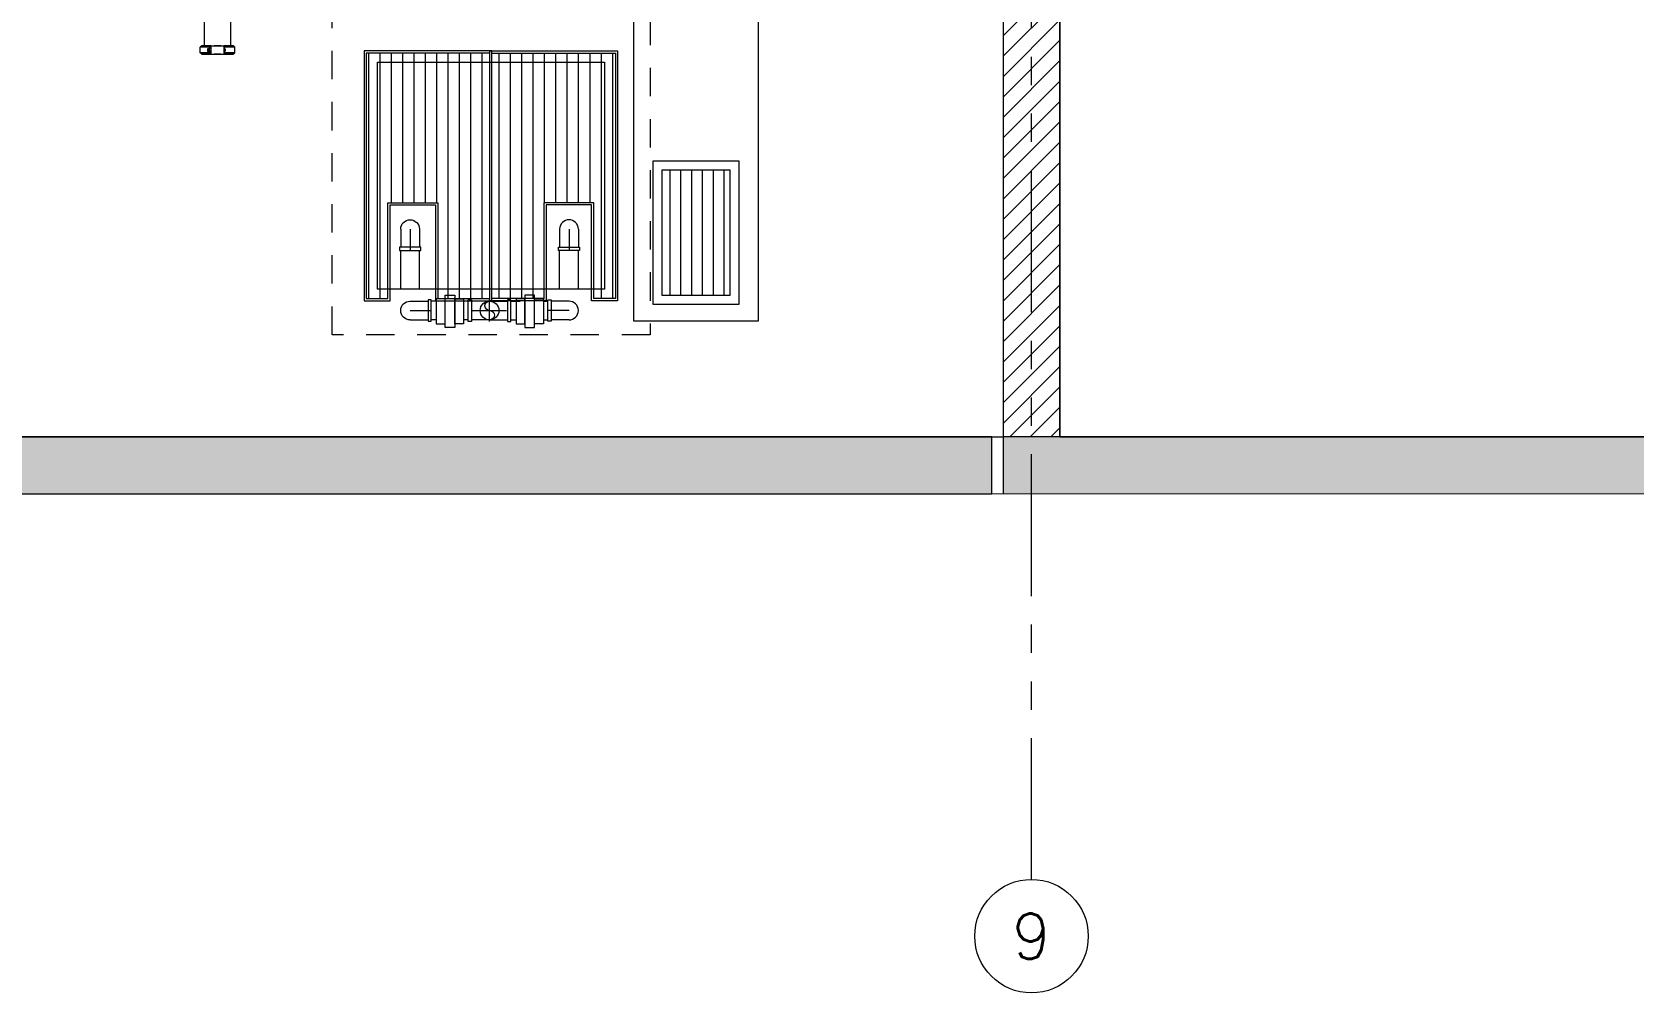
# Model space of a CAD drawing. Header units: millimetres. Extents: x 2085 to 2829, y 1347 to 1643.
# Drawn here: x 2159.86 to 2166.92, y 1600.64 to 1604.87 of the extents above; entities that cross this region are included whole.
import ezdxf
from ezdxf.enums import TextEntityAlignment as Align

# ---------------------------------------------------------------- set-up
doc = ezdxf.new("R2010")
doc.units = ezdxf.units.MM
for name, pattern in [('HIDDEN', [0.375, 0.25, -0.125]), ('HIDDEN2', [0.1875, 0.125, -0.0625]), ('PHANTOM', [2.5, 1.25, -0.25, 0.25, -0.25, 0.25, -0.25]), ('PHANTOM2', [1.25, 0.625, -0.125, 0.125, -0.125, 0.125, -0.125])]:
    doc.linetypes.add(name, pattern=pattern)
doc.layers.get('0').update_dxf_attribs({"color": 251, "lineweight": 9})
doc.layers.get('DEFPOINTS').update_dxf_attribs({"color": 251, "lineweight": 9})
for name, color, linetype, lineweight in [('0-accesorios', 251, 'Continuous', 13), ('00-GTI-Acoples', 251, 'Continuous', 13), ('00-W&D-block sanit', 251, 'Continuous', 13), ('00-W&D-RED DESAGUE', 251, 'Continuous', 13), ('A-EJES', 251, 'PHANTOM', 9), ('A-ESTRUCTURA-HATCH', 251, 'Continuous', 13), ('A-ESTRUCTURA-MUROS', 251, 'Continuous', 13), ('A-ESTRUCTURA-PLACAS', 251, 'Continuous', 13), ('A-MUROS', 251, 'Continuous', 9), ('A-PROYECCIONES', 251, 'HIDDEN2', 9), ('A-SANITARIOS', 251, 'Continuous', 13), ('A_30_Extractores', 251, 'Continuous', 13), ('DESAGUE', 251, 'Continuous', 13), ('HATCH', 251, 'Continuous', 13), ('S-TUB PROY 2', 251, 'Continuous', 13), ('X_TO4$0$A-MURO', 251, 'Continuous', 13)]:
    doc.layers.add(name, color=color, linetype=linetype, lineweight=lineweight)
doc.styles.add('ROMANS', font='romans.shx', dxfattribs={"width": 0.8})

# ---------------------------------------------------------------- blocks, each defined once
blk = doc.blocks.new('estructuras sotano 1')
at = {"layer": 'A-ESTRUCTURA-HATCH'}
h = blk.add_hatch(color=256, dxfattribs=at)
h.dxf.hatch_style = 1
h.paths.add_polyline_path([(18.94, 5.25), (19.19, 5.25), (19.19, 4.55), (18.94, 4.55)])
h.paths.add_polyline_path([(26.15, 5.25), (26.4, 5.25), (26.4, 4.55), (26.15, 4.55)])
h.paths.add_polyline_path([(26.15, 11.95), (26.4, 11.95), (26.4, 11.25), (26.15, 11.25)])
h.paths.add_polyline_path([(18.89, 11.95), (19.19, 11.95), (19.19, 11.25), (18.89, 11.25)])
h.paths.add_polyline_path([(11.43, 5.25), (11.98, 5.25), (11.98, 4.55), (11.43, 4.55)])
h.paths.add_polyline_path([(11.43, 11.95), (11.98, 11.95), (11.98, 11.25), (11.43, 11.25)])
h.paths.add_polyline_path([(4.22, 5.25), (4.47, 5.25), (4.47, 4.55), (4.22, 4.55)])
h.paths.add_polyline_path([(4.22, 11.95), (4.47, 11.95), (4.47, 11.25), (4.22, 11.25)])
h.paths.add_polyline_path([(18.89, 0.2499), (0, 0.25), (0, 0), (18.89, 0.0001)])
h.paths.add_polyline_path([(27.49, 0.25), (18.94, 0.25), (18.94, 0.0003), (27.49, 0.0004)])
h.paths.add_polyline_path([(15.265, 11.2494), (15.265, 13.45), (17.215, 13.4501), (17.215, 13.6), (15.015, 13.6), (15.015, 11.2494)])
h.paths.add_polyline_path([(19.165, 16.45), (18.94, 16.45), (15.015, 16.45), (15.015, 16.25), (18.915, 16.25), (18.915, 13.3), (19.165, 13.3)])
h.paths.add_polyline_path([(16.265, 11.3994), (17.2149, 11.3994), (17.2149, 11.2494), (16.265, 11.2494)], flags=17)
h = blk.add_hatch(dxfattribs=at)
h.set_pattern_fill('ANSI31', color=256, scale=0.02)
h.set_pattern_definition([(45, (-226278.28786, -8188240.62345), (-0.04490128060535, 0.04490128060535), [])])
h.paths.add_polyline_path([(13.08, 0.25), (13.08, 11.25), (15.015, 11.25), (15.015, 11.5), (11.98, 11.5), (11.98, 11.25), (12.83, 11.25), (12.83, 8.8215), (0.25, 8.8215), (0.25, 11.25), (4.22, 11.25), (4.22, 11.5), (0, 11.5), (0, 0.25), (0.25, 0.25), (0.25, 2.7299), (12.8238, 2.7299), (12.8238, 2.9799), (0.25, 2.9799), (0.25, 5.38), (12.8234, 5.38), (12.8234, 5.63), (0.25, 5.63), (0.25, 8.5715), (12.83, 8.5715), (12.83, 0.25)])
h.paths.add_polyline_path([(4.47, 11.5), (11.43, 11.5), (11.43, 11.25), (4.47, 11.25)], flags=17)
h.paths.add_polyline_path([(19.19, 11.5), (26.15, 11.5), (26.15, 11.25), (21.84, 11.25), (21.84, 9.1504), (27.24, 9.1504), (27.24, 11.25), (26.4, 11.25), (26.4, 11.5), (27.49, 11.5), (27.49, 0.25), (27.24, 0.25), (27.24, 4.7254), (26.4, 4.7254), (26.4, 4.9754), (27.24, 4.9754), (27.24, 8.9004), (19.19, 8.9004), (19.19, 5.25), (18.94, 5.25), (18.94, 9.1504), (21.59, 9.1504), (21.59, 11.25), (19.19, 11.25)])
h.paths.add_polyline_path([(19.19, 4.9754), (26.15, 4.9754), (26.15, 4.7254), (19.19, 4.7254)], flags=17)
h.paths.add_polyline_path([(18.94, 4.55), (19.19, 4.55), (19.19, 0.25), (18.94, 0.25)], flags=17)
at = {"layer": 'A-ESTRUCTURA-MUROS'}
for points in [[(18.94, 4.55), (18.94, 0.25)], [(19.19, 4.55), (19.19, 0.25)]]:
    blk.add_lwpolyline(points, dxfattribs=at)
at = {"layer": 'A-ESTRUCTURA-PLACAS'}
for points in [[(18.89, 0.2499), (0, 0.25), (0, 0), (18.89, 0.0001)], [(27.49, 0.25), (18.94, 0.25), (18.94, 0.0003), (27.49, 0.0004)]]:
    blk.add_lwpolyline(points, close=True, dxfattribs=at)
blk = doc.blocks.new('EJES 1P')
at = {"layer": 'A-EJES', "linetype": 'PHANTOM2'}
blk.add_lwpolyline([(48.7843, -18.1511), (48.7843, -12.2918)], dxfattribs=at)
at = {"layer": 'A-EJES', "linetype": 'Continuous'}
blk.add_circle((48.7843, -18.3982), 0.25, dxfattribs=at)
at = {"layer": 'A-EJES', "linetype": 'Continuous', "style": 'ROMANS'}
blk.add_text('9', height=0.2, dxfattribs=at).set_placement((48.7843, -18.3982), align=Align.MIDDLE_CENTER)
blk = doc.blocks.new('BB-3-CC01-N10-D80-S0')
at = {"color": 3}
for points in [[(-0.055, 0), (-0.055, -0.1055)], [(0.055, 0), (0.055, -0.1055)]]:
    blk.add_lwpolyline(points, dxfattribs=at)
blk.add_lwpolyline([(0.0619, -0.1245), (-0.0623, -0.1245), (-0.0623, -0.1055), (0.0619, -0.1055)], close=True, dxfattribs=at)
blk.add_arc((0, 0), 0.055, 0, 180, dxfattribs=at)
at = {"layer": 'DEFPOINTS', "color": 3}
blk.add_line((0, 0), (0, -0.1245), dxfattribs=at)
blk = doc.blocks.new('A$C73F33415')
at = {"layer": '00-W&D-RED DESAGUE', "color": 3, "linetype": 'Continuous', "lineweight": 0}
for points in [[(-0.0934, 0.048), (-0.0934, -0.0469), (-0.0791, -0.0469), (-0.0791, 0.048)], [(0.0934, 0.048), (0.0934, -0.0469), (0.0791, -0.0469), (0.0791, 0.048)]]:
    blk.add_lwpolyline(points, close=True, dxfattribs=at)
for points in [[(0, 0.0412), (-0.0785, 0.0412)], [(0, 0.0412), (0.0785, 0.0412)], [(0, -0.0413), (-0.0785, -0.0413)], [(0, -0.0413), (0.0785, -0.0413)]]:
    blk.add_lwpolyline(points, dxfattribs=at)
for centre, radius, start, end in [((0, 0), 0.0413, 90, 270), ((0, 0), 0.0413, 270, 90), ((0.0006, 0.0206), 0.0206, 268.22717, 91.77283), ((0.0006, -0.0206), 0.0206, 90, 268.22717)]:
    blk.add_arc(centre, radius, start, end, dxfattribs=at)
at = {"layer": 'DEFPOINTS', "color": 3}
blk.add_line((-0.075, 0), (0.075, 0), dxfattribs=at)
blk.add_lwpolyline([(0, 0.048), (0, -0.0469)], dxfattribs=at)
blk = doc.blocks.new('A$C3274299F')
at = {"layer": '0-accesorios'}
for points in [[(0.0196, 0.0358), (0.0409, 0.0358), (0.0409, -0.0358), (0.0196, -0.0358)], [(0, 0.0277), (0.0196, 0.0277), (0.0196, -0.0277), (0, -0.0277)], [(0.0605, 0.0277), (0.0409, 0.0277), (0.0409, -0.0277), (0.0605, -0.0277)]]:
    blk.add_lwpolyline(points, close=True, dxfattribs=at)
blk = doc.blocks.new('A$C363a55df')
at = {"layer": '00-GTI-Acoples', "linetype": 'Continuous', "lineweight": 0, "extrusion": (3.83476e-17, -1, 0)}
for p, q in [((-27, 105), (-18, 114)), ((-18, 42), (-18, 114)), ((18, 114), (-18, 114)), ((18, 42), (18, 114)), ((27, 105), (18, 114)), ((-27, 42), (-27, 105)), ((-27, 42), (-27, 22)), ((-25, 42), (-27, 42)), ((-27, -22), (-27, 22)), ((-6, 42), (-25, 42)), ((-14, 42), (-14, 55)), ((-14, 55), (-7, 55)), ((-9, 66), (1, 66)), ((-9, 55), (-9, 66)), ((-7, 42), (-7, 55)), ((-7, 55), (8, 55)), ((7, 42), (-6, 42)), ((1, 66), (10, 66)), ((26, 42), (7, 42)), ((8, 42), (8, 55)), ((8, 55), (15, 55)), ((10, 55), (10, 66)), ((15, 42), (15, 55)), ((27, 42), (26, 42)), ((27, 42), (27, 105)), ((27, 42), (27, 22)), ((27, -22), (27, 22)), ((-27, -22), (-27, -42)), ((-27, -42), (-25, -42)), ((-27, -105), (-27, -42)), ((-27, -105), (-18, -114)), ((-25, -42), (-6, -42)), ((-18, -114), (-18, -42)), ((-17, -43), (-17, -42)), ((-17, -43), (18, -43)), ((-6, -42), (7, -42)), ((7, -42), (26, -42)), ((18, -114), (18, -42)), ((18, -43), (18, -42)), ((27, -105), (18, -114)), ((26, -42), (27, -42)), ((27, -22), (27, -42)), ((27, -105), (27, -42)), ((18, -114), (-18, -114))]:
    blk.add_line(p, q, dxfattribs=at)
at = {"layer": '00-GTI-Acoples', "linetype": 'Continuous', "lineweight": 0}
for p, q in [((-27, 103), (-27, -103)), ((10, 65), (-9, 65)), ((10, 60), (-9, 60)), ((7, 62), (-6, 62)), ((7, 57), (-6, 57)), ((27, 103), (27, -103))]:
    blk.add_line(p, q, dxfattribs=at)
blk.add_arc((1, -28), 22.9, 220.8756, 319.1244, dxfattribs=at)
blk = doc.blocks.new('BOMBAS-28.02.2025')
at = {"layer": '00-W&D-block sanit'}
h = blk.add_hatch(dxfattribs=at)
h.set_pattern_fill('LINE', color=8, scale=0.4, angle=270, style=0)
h.set_pattern_definition([(270, (-15.80309, -50.770213), (0.05, -2e-12), [])])
h.paths.add_polyline_path([(3.7225, -10.3899), (3.9513, -10.3899), (3.9513, -9.3099), (3.4079, -9.3099), (3.4079, -10.3899), (3.5025, -10.3899), (3.5025, -9.9683), (3.7225, -9.9683)])
h = blk.add_hatch(dxfattribs=at)
h.set_pattern_fill('LINE', color=8, scale=0.4, angle=270, style=0)
h.set_pattern_definition([(270, (80.371504, -30.656316), (0.05, -2e-12), [])])
h.paths.add_polyline_path([(4.1876, -10.3899), (3.9588, -10.3899), (3.9588, -9.3099), (4.5022, -9.3099), (4.5022, -10.3899), (4.4076, -10.3899), (4.4076, -9.9683), (4.1876, -9.9683)])
at = {"layer": '00-W&D-RED DESAGUE', "color": 6, "linetype": 'Continuous', "lineweight": 0}
for points in [[(3.5567, -10.3499), (3.5567, -10.1783)], [(3.6392, -10.3499), (3.6392, -10.1783)], [(4.2567, -10.3499), (4.2567, -10.1783)], [(4.3392, -10.3499), (4.3392, -10.1783)]]:
    blk.add_lwpolyline(points, dxfattribs=at)
at = {"layer": '00-W&D-RED DESAGUE', "color": 2, "linetype": 'Continuous', "lineweight": 0}
for points in [[(3.7127, -10.4021), (3.6914, -10.4021)], [(3.8546, -10.4021), (3.8337, -10.4021)], [(4.0414, -10.4021), (4.0829, -10.4021)], [(4.1858, -10.4021), (4.2046, -10.4021)], [(3.7127, -10.4845), (3.6914, -10.4845)], [(3.8546, -10.4845), (3.8337, -10.4845)], [(4.0414, -10.4845), (4.0647, -10.4845)], [(4.1858, -10.4845), (4.2046, -10.4845)]]:
    blk.add_lwpolyline(points, dxfattribs=at)
at = {"layer": 'A-SANITARIOS', "elevation": 0}
blk.add_lwpolyline([(2.6932, -9.2783), (2.6932, -7.4147), (2.8072, -7.4147), (2.8072, -9.2783)], dxfattribs=at)
at = {"layer": 'DESAGUE', "ltscale": 0.01}
blk.add_lwpolyline([(3.455, -9.3499), (4.455, -9.3499), (4.455, -10.3499), (3.455, -10.3499)], close=True, dxfattribs=at)
at = {"layer": 'HATCH', "color": 7}
for points in [[(3.7099, -10.3999), (3.9588, -10.3999), (3.9588, -9.2999), (3.3953, -9.2999), (3.3953, -10.3999), (3.5099, -10.3999), (3.5099, -9.9783), (3.7099, -9.9783)], [(3.7199, -10.3899), (3.9488, -10.3899), (3.9488, -9.3099), (3.4053, -9.3099), (3.4053, -10.3899), (3.4999, -10.3899), (3.4999, -9.9683), (3.7199, -9.9683)], [(4.1976, -10.3999), (3.9488, -10.3999), (3.9488, -9.2999), (4.5122, -9.2999), (4.5122, -10.3999), (4.3976, -10.3999), (4.3976, -9.9783), (4.1976, -9.9783)]]:
    blk.add_lwpolyline(points, close=True, dxfattribs=at)
at = {"layer": 'HATCH', "color": 8}
blk.add_lwpolyline([(4.1876, -10.3899), (3.9588, -10.3899), (3.9588, -9.3099), (4.5022, -9.3099), (4.5022, -10.3899), (4.4076, -10.3899), (4.4076, -9.9683), (4.1876, -9.9683)], close=True, dxfattribs=at)
at = {"layer": 'X_TO4$0$A-MURO', "linetype": 'HIDDEN', "ltscale": 0.5}
blk.add_lwpolyline([(3.255, -9.1499), (4.655, -9.1499), (4.655, -10.5499), (3.255, -10.5499)], close=True, dxfattribs=at)
at = {"layer": '00-W&D-RED DESAGUE', "color": 8, "linetype": 'Continuous', "lineweight": 0}
for p, xscale, yscale, zscale in [((3.598, -10.0849), -0.7499999999999999, 0.75, 0.75), ((4.298, -10.0849), 0.7499999999999997, 0.7499999999999997, 0.7499999999999997)]:
    blk.add_blockref('BB-3-CC01-N10-D80-S0', p, dxfattribs=dict(at, xscale=xscale, yscale=yscale, zscale=zscale))
at = {"layer": '00-W&D-RED DESAGUE', "color": 8, "linetype": 'Continuous', "lineweight": 0, "zscale": 0.75}
for p, xscale, yscale, rotation in [((3.598, -10.4433), -0.7500000000000024, 0.7500000000000027, 90), ((4.298, -10.4433), 0.75, 0.75, 270)]:
    blk.add_blockref('BB-3-CC01-N10-D80-S0', p, dxfattribs=dict(at, xscale=xscale, yscale=yscale, rotation=rotation))
at = {"layer": '00-W&D-RED DESAGUE', "color": 8, "linetype": 'Continuous', "lineweight": 0, "xscale": -1, "rotation": 180}
blk.add_blockref('A$C73F33415', (3.948, -10.4433), dxfattribs=at)
at = {"layer": 'A-SANITARIOS', "linetype": 'Continuous', "lineweight": 0, "xscale": -0.0006666666666666679, "yscale": 0.0006666666666666679, "zscale": 0.0006666666666666666, "rotation": 90}
blk.add_blockref('A$C363a55df', (2.7502, -9.2963, 0), dxfattribs=at)
at = {"layer": 'S-TUB PROY 2', "yscale": 2, "zscale": 2, "rotation": 180}
for p, xscale in [((3.8337, -10.4469), 2), ((4.0647, -10.4469), -2)]:
    blk.add_blockref('A$C3274299F', p, dxfattribs=dict(at, xscale=xscale))
blk = doc.blocks.new('REJ 55x30')
at = {"layer": 'A_30_Extractores', "ltscale": 0.7}
h = blk.add_hatch(dxfattribs=at)
h.set_pattern_fill('ANSI31', color=256, scale=0.015, angle=45)
h.set_pattern_definition([(90, (-1791.153135, -553.6559), (-0.047625, 0), [])])
h.paths.add_polyline_path([(0.04, 0.59), (0.04, 0.04), (0.34, 0.04), (0.34, 0.59)])
for points in [[(0, 0.63), (0, 0), (0.38, 0), (0.38, 0.63)], [(0.04, 0.59), (0.04, 0.04), (0.34, 0.04), (0.34, 0.59)]]:
    blk.add_lwpolyline(points, close=True, dxfattribs=at)

msp = doc.modelspace()

# ---------------------------------------------------------------- linework, layer by layer
at = {"transparency": 33554559}
msp.add_lwpolyline([(2164.3909, 1607.5632), (2164.391, 1603.0878), (2172.4409, 1603.0878), (2172.4409, 1607.5632), (2171.601, 1607.5632), (2171.601, 1607.3878), (2171.351, 1607.3878), (2171.351, 1607.5632)], close=True, dxfattribs=at)
at = {"layer": 'A-MUROS'}
for points in [[(2164.3662, 1619.2878), (2160.2157, 1619.2878), (2160.2163, 1614.338), (2157.181, 1614.3375), (2157.181, 1614.7878), (2156.6309, 1614.7878), (2156.6309, 1614.3379), (2149.671, 1614.3378), (2149.671, 1614.7878), (2149.421, 1614.7878), (2149.421, 1614.3378), (2145.201, 1614.3378), (2145.201, 1602.8378), (2172.6909, 1602.8382), (2172.6909, 1614.3378), (2171.601, 1614.3378), (2171.601, 1614.7882), (2171.351, 1614.7878), (2171.351, 1614.338), (2164.391, 1614.338), (2164.391, 1614.7878), (2164.366, 1614.7878)], [(2172.4409, 1611.7382), (2172.4409, 1603.0878), (2164.391, 1603.0878), (2164.3909, 1611.7382)]]:
    msp.add_lwpolyline(points, close=True, dxfattribs=at)
msp.add_lwpolyline([(2160.4654, 1619.0878), (2164.091, 1619.0878), (2164.091, 1614.238), (2161.4654, 1614.238), (2161.4654, 1614.088), (2166.7909, 1614.0878), (2166.7909, 1611.9882), (2164.141, 1611.9882), (2164.141, 1603.0876), (2158.281, 1603.0876), (2158.281, 1614.0878), (2160.4654, 1614.0882), (2160.4654, 1616.2882), (2163.091, 1616.2882), (2163.091, 1616.4375)], dxfattribs=at)
at = {"layer": 'A_30_Extractores'}
msp.add_lwpolyline([(2162.4634, 1609.5883), (2162.5134, 1609.2883), (2162.5134, 1603.5995), (2163.0634, 1603.5995), (2163.0634, 1609.2883), (2163.1134, 1609.5883)], dxfattribs=at)

# ---------------------------------------------------------------- block references
for name, p in [('estructuras sotano 1', (2145.201, 1602.8378)), ('BOMBAS-28.02.2025', (2157.931, 1614.0878))]:
    msp.add_blockref(name, p)
at = {"layer": 'A-PROYECCIONES'}
msp.add_blockref('EJES 1P', (2115.4816, 1619.2878), dxfattribs=at)
at = {"layer": 'A_30_Extractores'}
msp.add_blockref('REJ 55x30', (2162.5984, 1603.6723), dxfattribs=at)

doc.saveas('drawing.dxf')
